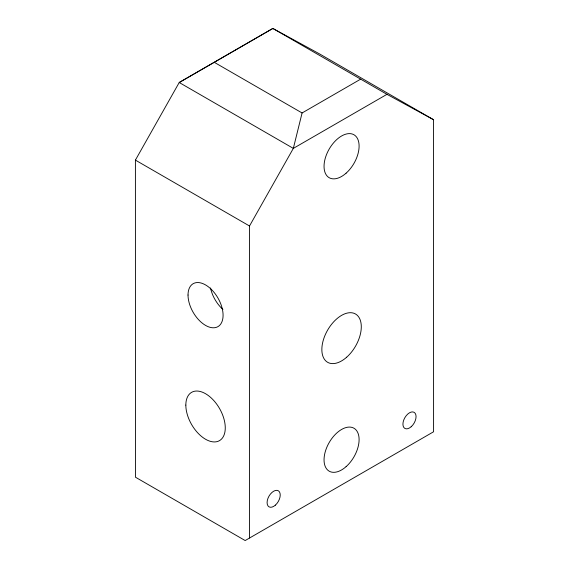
<?xml version="1.0" encoding="UTF-8"?>
<svg xmlns="http://www.w3.org/2000/svg" width="569" height="569" viewBox="0 0 569 569"><rect width="100%" height="100%" fill="white"/><g stroke="black" fill="none" stroke-linecap="round" stroke-linejoin="round"><path stroke-width="0.85" d="M360.668 79.148L302.089 112.968L293.334 148.388L249.514 225.993L249.549 538.018M135.408 160.109L179.221 82.505L272.85 28.45L319.451 53.856L433.557 119.718L433.592 431.764L245.168 540.55L135.443 477.199L135.408 160.109L249.514 225.993M386.963 94.333L293.334 148.388L179.221 82.505L272.85 28.45L386.963 94.333L433.557 119.718M214.271 62.313L302.089 112.968M222.927 309.444A24.787 14.31 60 0 1 210.53 287.978M185.835 405.092A27.888 16.103 60 0 0 215.409 441.893A27.888 16.103 60 0 0 215.409 402.454A27.888 16.103 60 0 0 185.835 405.092M346.677 357.204A27.888 16.103 -60 0 0 355.518 314.003A27.888 16.103 -60 0 0 322.523 343.263A27.888 16.103 -60 0 0 346.677 357.204M411.195 426.729A9.296 5.37 -60 0 0 414.14 412.333A9.296 5.37 -60 0 0 403.144 422.084A9.296 5.37 -60 0 0 411.195 426.729M275.353 505.158A9.296 5.37 -60 0 0 278.305 490.755A9.296 5.37 -60 0 0 267.309 500.507A9.296 5.37 -60 0 0 275.353 505.158M346.108 173.168A24.787 14.31 -60 0 0 353.968 134.768A24.787 14.31 -60 0 0 324.643 160.771A24.787 14.31 -60 0 0 346.108 173.168M346.108 466.637A24.787 14.31 -60 0 0 353.968 428.237A24.787 14.31 -60 0 0 324.643 454.24A24.787 14.31 -60 0 0 346.108 466.637M188.026 295.041A24.787 14.31 60 0 0 214.314 327.751A24.787 14.31 60 0 0 214.314 292.694A24.787 14.31 60 0 0 188.026 295.041"/></g></svg>
